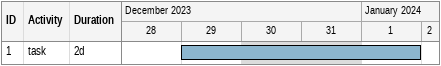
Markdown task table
| ID | Task | Duration | Start | Finish |
|---|---|---|---|---|
| 1 | task | 2d | 2023-12-29 | 2024-01-01 |
